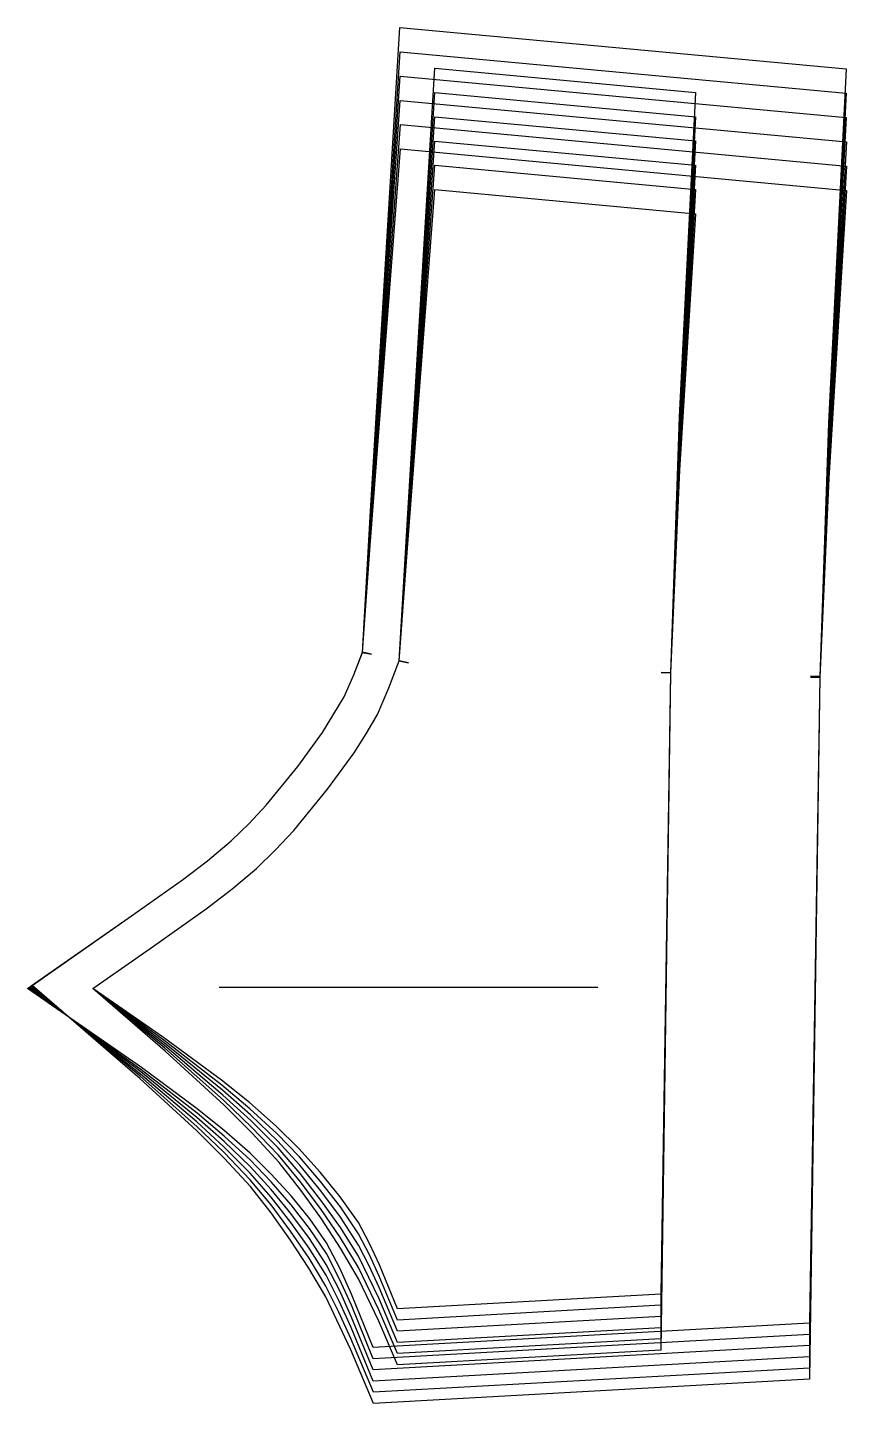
# Model space of a CAD drawing. Header units: inches. Extents: x 0 to 8.6, y 0 to 14.5.
import ezdxf

# ---------------------------------------------------------------- set-up
doc = ezdxf.new("R2010")
doc.units = ezdxf.units.IN

msp = doc.modelspace()

# ---------------------------------------------------------------- linework, layer by layer
at = {"layer": 'T001L001'}
for points in [[(3.646, 0), (3.406, 0.567), (3.143, 1.123), (2.965, 1.428), (2.772, 1.723), (2.568, 2.011), (2.349, 2.287), (2.074, 2.587), (1.785, 2.875), (1.184, 3.426), (0.049, 4.408), (1.096, 5.141), (1.633, 5.523), (1.895, 5.722), (2.147, 5.932), (2.335, 6.117), (2.514, 6.31), (2.849, 6.718), (3.109, 7.075), (3.338, 7.451), (3.439, 7.683), (3.529, 7.919), (3.625, 7.899), (3.529, 7.919), (3.61, 9.348), (3.925, 14.508), (8.628, 14.071), (8.441, 10.338), (8.351, 7.666), (8.252, 7.668), (8.351, 7.666), (8.243, 0.256), (3.646, 0)], [(3.645, 0.118), (3.408, 0.684), (3.282, 0.964), (3.144, 1.237), (2.967, 1.532), (2.773, 1.817), (2.568, 2.093), (2.348, 2.357), (2.073, 2.646), (1.785, 2.921), (1.187, 3.45), (0.04, 4.402), (1.096, 5.141), (1.633, 5.523), (1.895, 5.722), (2.147, 5.932), (2.335, 6.117), (2.514, 6.31), (2.849, 6.718), (3.109, 7.075), (3.338, 7.451), (3.439, 7.683), (3.529, 7.92), (3.625, 7.899), (3.529, 7.92), (3.61, 9.288), (3.926, 14.252), (8.628, 13.815), (8.442, 10.222), (8.351, 7.664), (8.252, 7.667), (8.351, 7.664), (8.243, 0.374), (3.645, 0.118)], [(3.899, 0.408), (3.703, 0.867), (3.487, 1.316), (3.3, 1.637), (3.097, 1.948), (2.882, 2.25), (2.652, 2.541), (2.368, 2.851), (2.071, 3.147), (1.451, 3.716), (0.689, 4.376), (1.328, 4.823), (1.883, 5.217), (2.153, 5.423), (2.414, 5.641), (2.615, 5.837), (2.805, 6.043), (3.161, 6.476), (3.441, 6.86), (3.569, 7.06), (3.687, 7.266), (3.809, 7.545), (3.918, 7.831), (4.015, 7.811), (3.918, 7.831), (4.003, 9.325), (4.293, 14.079), (7.039, 13.824), (6.867, 10.404), (6.776, 7.704), (6.678, 7.706), (6.776, 7.704), (6.673, 0.562), (3.899, 0.408)], [(3.644, 0.236), (3.41, 0.801), (3.284, 1.08), (3.146, 1.352), (2.968, 1.636), (2.774, 1.91), (2.568, 2.174), (2.347, 2.428), (2.072, 2.704), (1.786, 2.968), (1.19, 3.473), (0.031, 4.396), (1.096, 5.141), (1.633, 5.523), (1.895, 5.722), (2.147, 5.932), (2.335, 6.117), (2.514, 6.31), (2.849, 6.718), (3.109, 7.075), (3.338, 7.451), (3.439, 7.683), (3.529, 7.92), (3.626, 7.9), (3.529, 7.92), (3.61, 9.228), (3.927, 13.996), (8.629, 13.559), (8.443, 10.106), (8.351, 7.663), (8.252, 7.665), (8.351, 7.663), (8.243, 0.492), (3.644, 0.236)], [(3.899, 0.526), (3.704, 0.986), (3.487, 1.435), (3.299, 1.745), (3.095, 2.046), (2.878, 2.338), (2.646, 2.617), (2.362, 2.915), (2.065, 3.199), (1.448, 3.745), (0.689, 4.376), (1.328, 4.823), (1.883, 5.217), (2.153, 5.423), (2.414, 5.641), (2.615, 5.837), (2.805, 6.043), (3.161, 6.476), (3.441, 6.86), (3.569, 7.06), (3.687, 7.266), (3.809, 7.545), (3.918, 7.831), (4.015, 7.811), (3.918, 7.831), (4.003, 9.263), (4.293, 13.823), (7.039, 13.568), (6.868, 10.291), (6.776, 7.704), (6.678, 7.707), (6.776, 7.704), (6.673, 0.681), (3.899, 0.526)], [(3.644, 0.354), (3.412, 0.918), (3.287, 1.196), (3.148, 1.466), (2.97, 1.74), (2.775, 2.003), (2.568, 2.256), (2.347, 2.498), (2.072, 2.762), (1.786, 3.015), (1.193, 3.496), (0.021, 4.389), (1.096, 5.141), (1.633, 5.523), (1.895, 5.722), (2.147, 5.932), (2.335, 6.117), (2.514, 6.31), (2.849, 6.718), (3.109, 7.075), (3.338, 7.451), (3.439, 7.684), (3.53, 7.921), (3.626, 7.9), (3.53, 7.921), (3.61, 9.168), (3.928, 13.74), (8.63, 13.303), (8.443, 9.99), (8.351, 7.661), (8.252, 7.663), (8.351, 7.661), (8.243, 0.61), (3.644, 0.354)], [(3.899, 0.644), (3.705, 1.104), (3.487, 1.553), (3.298, 1.854), (3.092, 2.144), (2.874, 2.425), (2.64, 2.694), (2.356, 2.979), (2.06, 3.252), (1.444, 3.773), (0.689, 4.376), (1.328, 4.823), (1.883, 5.217), (2.153, 5.423), (2.414, 5.641), (2.615, 5.837), (2.805, 6.043), (3.161, 6.476), (3.441, 6.86), (3.569, 7.06), (3.687, 7.266), (3.809, 7.545), (3.918, 7.831), (4.015, 7.811), (3.918, 7.831), (4.003, 9.202), (4.293, 13.567), (7.039, 13.312), (6.869, 10.178), (6.776, 7.704), (6.678, 7.707), (6.776, 7.704), (6.673, 0.799), (3.899, 0.644)], [(3.643, 0.472), (3.414, 1.035), (3.289, 1.312), (3.15, 1.58), (2.972, 1.844), (2.777, 2.096), (2.568, 2.338), (2.347, 2.568), (2.073, 2.82), (1.787, 3.061), (1.196, 3.519), (0.011, 4.382), (1.096, 5.141), (1.633, 5.523), (1.895, 5.722), (2.147, 5.932), (2.335, 6.117), (2.514, 6.31), (2.849, 6.718), (3.109, 7.075), (3.338, 7.451), (3.439, 7.684), (3.53, 7.922), (3.626, 7.901), (3.53, 7.922), (3.611, 9.108), (3.93, 13.484), (8.631, 13.047), (8.444, 9.873), (8.351, 7.659), (8.252, 7.661), (8.351, 7.659), (8.243, 0.728), (3.643, 0.472)], [(3.642, 0.59), (3.416, 1.152), (3.292, 1.427), (3.152, 1.694), (2.974, 1.948), (2.778, 2.189), (2.569, 2.419), (2.348, 2.638), (2.073, 2.878), (1.789, 3.108), (1.2, 3.542), (0, 4.374), (1.096, 5.141), (1.633, 5.523), (1.895, 5.722), (2.147, 5.932), (2.335, 6.117), (2.514, 6.31), (2.849, 6.718), (3.109, 7.075), (3.338, 7.451), (3.44, 7.684), (3.53, 7.922), (3.626, 7.901), (3.53, 7.922), (3.611, 9.048), (3.931, 13.228), (8.631, 12.791), (8.445, 9.756), (8.351, 7.656), (8.252, 7.659), (8.351, 7.656), (8.243, 0.846), (3.642, 0.59)], [(3.899, 0.762), (3.706, 1.223), (3.602, 1.45), (3.487, 1.671), (3.298, 1.963), (3.09, 2.243), (2.869, 2.512), (2.634, 2.77), (2.35, 3.043), (2.055, 3.304), (1.441, 3.802), (0.689, 4.376), (1.328, 4.823), (1.883, 5.217), (2.153, 5.423), (2.414, 5.641), (2.615, 5.837), (2.805, 6.043), (3.161, 6.476), (3.441, 6.86), (3.569, 7.06), (3.687, 7.266), (3.809, 7.545), (3.918, 7.831), (4.015, 7.81), (3.918, 7.831), (4.003, 9.141), (4.293, 13.311), (7.039, 13.056), (6.87, 10.065), (6.776, 7.704), (6.678, 7.707), (6.776, 7.704), (6.673, 0.917), (3.899, 0.762)], [(3.899, 0.88), (3.707, 1.342), (3.603, 1.569), (3.487, 1.789), (3.297, 2.072), (3.087, 2.341), (2.865, 2.6), (2.628, 2.846), (2.344, 3.108), (2.049, 3.357), (1.438, 3.83), (0.689, 4.376), (1.328, 4.823), (1.883, 5.217), (2.153, 5.423), (2.414, 5.641), (2.615, 5.837), (2.805, 6.043), (3.161, 6.476), (3.441, 6.86), (3.569, 7.06), (3.687, 7.266), (3.809, 7.545), (3.918, 7.831), (4.015, 7.81), (3.918, 7.831), (4.004, 9.08), (4.293, 13.055), (7.039, 12.8), (6.872, 9.953), (6.776, 7.704), (6.678, 7.707), (6.776, 7.704), (6.673, 1.035), (3.899, 0.88)], [(3.899, 0.999), (3.708, 1.461), (3.605, 1.688), (3.487, 1.907), (3.296, 2.18), (3.085, 2.439), (2.86, 2.687), (2.622, 2.923), (2.338, 3.172), (2.044, 3.409), (1.434, 3.859), (0.689, 4.376), (1.328, 4.823), (1.883, 5.217), (2.153, 5.423), (2.414, 5.641), (2.615, 5.837), (2.805, 6.043), (3.161, 6.476), (3.441, 6.86), (3.569, 7.06), (3.687, 7.266), (3.809, 7.545), (3.918, 7.831), (4.014, 7.81), (3.918, 7.831), (4.004, 9.019), (4.293, 12.799), (7.039, 12.544), (6.873, 9.84), (6.776, 7.704), (6.678, 7.707), (6.776, 7.704), (6.673, 1.153), (3.899, 0.999)], [(2.019, 4.389), (6.01, 4.389)]]:
    msp.add_lwpolyline(points, dxfattribs=at)

doc.saveas('drawing.dxf')
